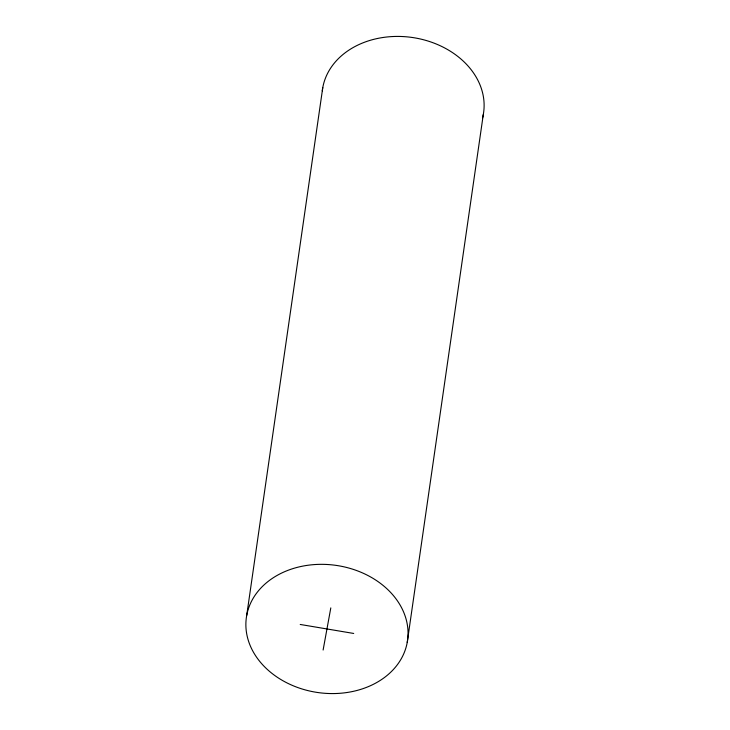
<?xml version="1.0" encoding="UTF-8"?>
<svg xmlns="http://www.w3.org/2000/svg" width="730" height="730" viewBox="0 0 730 730"><rect width="100%" height="100%" fill="white"/><g stroke="black" fill="none" stroke-linecap="round" stroke-linejoin="round"><path stroke-width="1.09" d="M246.704 615.472L322.779 87.554M407.221 642.446A81.404 64.231 8.2 0 0 296.836 567.475A81.404 64.231 8.2 0 0 276.834 676.947A81.404 64.231 8.2 0 0 407.221 642.446L483.296 114.528M323.116 650.029L330.809 607.889M300.212 624.46L353.712 633.457M322.286 90.858A81.404 64.231 8.2 0 1 414.585 37.841A81.404 64.231 8.2 0 1 482.585 117.804"/></g></svg>
